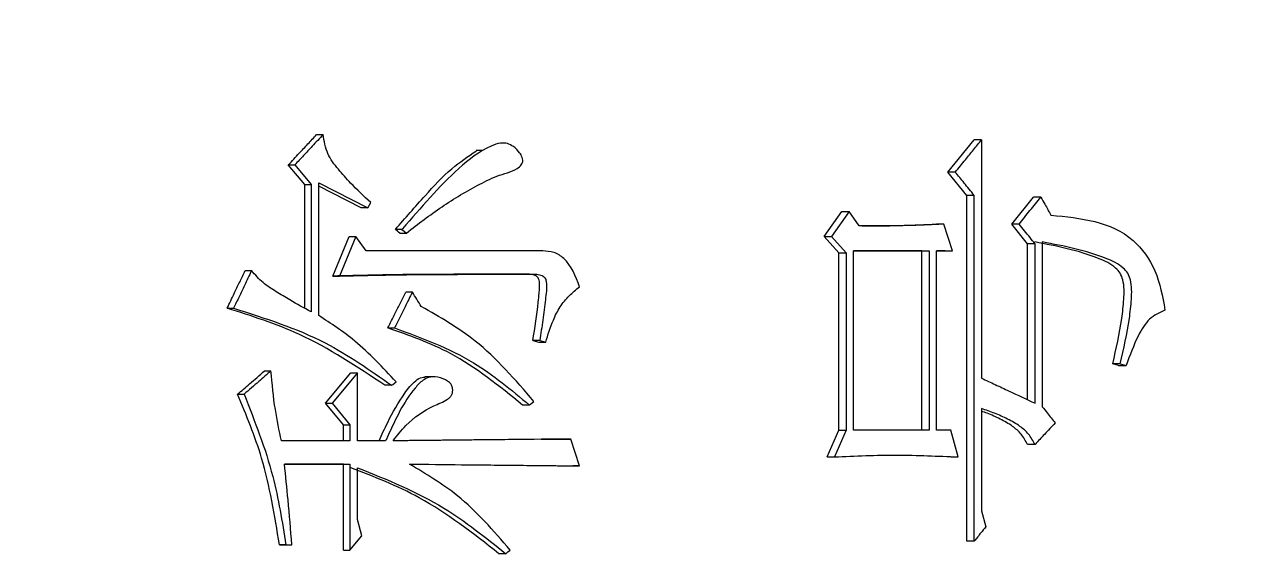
# Model space of a CAD drawing. Header units: millimetres. Extents: x 2085 to 4229, y 754 to 2271.
# Drawn here: x 3099.37 to 3106.71, y 981.6 to 984.8 of the extents above; entities that cross this region are included whole.
import ezdxf

# ---------------------------------------------------------------- set-up
doc = ezdxf.new("R2010")
doc.units = ezdxf.units.MM

msp = doc.modelspace()

# ---------------------------------------------------------------- linework, layer by layer
at = {"color": 7, "linetype": 'Continuous', "lineweight": 25}
for p, q in [((3101.1339, 984.1344), (3101.1734, 984.1344)), ((3102.1382, 984.038), (3102.097, 984.038)), ((3104.946, 983.9072), (3105.1036, 984.1019)), ((3105.1483, 984.1019), (3105.1036, 984.1019)), ((3105.1483, 984.1019), (3105.1483, 982.6632)), ((3100.9631, 983.9504), (3101.0023, 983.9504)), ((3101.062, 983.8315), (3100.9631, 983.9504)), ((3101.0023, 983.9504), (3101.1014, 983.8315)), ((3104.9905, 983.9072), (3104.946, 983.9072)), ((3105.0598, 983.7666), (3104.946, 983.9072)), ((3101.062, 983.8315), (3101.1014, 983.8315)), ((3101.062, 983.0853), (3101.062, 983.8315)), ((3101.1014, 983.8315), (3101.1014, 983.0634)), ((3101.1464, 983.8423), (3101.443, 983.6908)), ((3101.1464, 983.0418), (3101.1464, 983.8423)), ((3101.4032, 983.6908), (3101.1464, 983.8221)), ((3105.1044, 983.7666), (3105.0598, 983.7666)), ((3105.0599, 981.6788), (3105.0598, 983.7666)), ((3105.1045, 981.6788), (3105.1044, 983.7666)), ((3105.3309, 983.5935), (3105.4619, 983.7558)), ((3105.507, 983.7558), (3105.4619, 983.7558)), ((3101.443, 983.6908), (3101.4032, 983.6908)), ((3101.443, 983.6908), (3101.461, 983.7233)), ((3104.1995, 983.5178), (3104.3051, 983.6692)), ((3104.3487, 983.6692), (3104.243, 983.5178)), ((3104.3051, 983.6692), (3104.3487, 983.6692)), ((3104.4104, 983.5827), (3104.3487, 983.6692)), ((3101.6495, 983.561), (3101.6094, 983.561)), ((3101.6362, 983.5394), (3101.6764, 983.5394)), ((3104.9203, 983.5935), (3104.8759, 983.5935)), ((3104.9729, 983.4313), (3104.9203, 983.5935)), ((3105.3758, 983.5935), (3105.3309, 983.5935)), ((3105.427, 983.4745), (3105.3309, 983.5935)), ((3101.2327, 983.2798), (3101.3314, 983.5178)), ((3101.3711, 983.5178), (3101.2723, 983.2798)), ((3101.3314, 983.5178), (3101.3711, 983.5178)), ((3101.434, 983.4312), (3101.3711, 983.5178)), ((3104.1995, 983.5178), (3104.243, 983.5178)), ((3104.2875, 983.4204), (3104.1995, 983.5178)), ((3104.243, 983.5178), (3104.3311, 983.4204)), ((3105.472, 983.4745), (3105.427, 983.4745)), ((3105.427, 982.5329), (3105.427, 983.4745)), ((3105.472, 982.5118), (3105.472, 983.4745)), ((3105.5157, 983.4853), (3105.5157, 982.4902)), ((3102.4992, 983.4312), (3101.434, 983.4312)), ((3104.2875, 983.4204), (3104.3311, 983.4204)), ((3104.2875, 982.3495), (3104.2875, 983.4204)), ((3104.3311, 983.4204), (3104.3311, 982.3495)), ((3104.3752, 982.3495), (3104.3752, 983.4312)), ((3104.3752, 983.4312), (3104.8325, 983.4312)), ((3104.7883, 983.4312), (3104.3752, 983.4312)), ((3104.7883, 983.4312), (3104.8325, 983.4312)), ((3104.7883, 982.3495), (3104.7883, 983.4312)), ((3104.8325, 983.4312), (3104.8325, 982.3495)), ((3104.8764, 982.3495), (3104.8764, 983.4313)), ((3104.8764, 983.4313), (3104.9729, 983.4313)), ((3104.9285, 983.4312), (3104.8764, 983.4312)), ((3104.9285, 983.4312), (3104.9729, 983.4313)), ((3101.2327, 983.2798), (3101.2723, 983.2798)), ((3102.4135, 983.2906), (3102.4546, 983.2906)), ((3101.7122, 983.1824), (3101.672, 983.1824)), ((3100.5939, 983.085), (3100.6327, 983.085)), ((3101.5645, 982.966), (3101.6045, 982.966)), ((3102.4814, 982.8904), (3102.4402, 982.8904)), ((3102.4402, 982.8904), (3102.4758, 982.8795)), ((3102.4814, 982.8904), (3102.5171, 982.8795)), ((3105.9867, 982.7498), (3105.941, 982.7498)), ((3105.9758, 982.739), (3105.941, 982.7498)), ((3105.9758, 982.739), (3106.0215, 982.739)), ((3105.9867, 982.7498), (3106.0215, 982.739)), ((3100.8191, 982.7065), (3100.8582, 982.7065)), ((3101.1878, 982.5117), (3101.3404, 982.6956)), ((3101.3801, 982.6956), (3101.2273, 982.5117)), ((3101.3404, 982.6956), (3101.3801, 982.6956)), ((3101.3801, 982.2846), (3101.3801, 982.6956)), ((3101.8275, 982.6711), (3101.7866, 982.6711)), ((3101.5865, 982.6199), (3101.5465, 982.6198)), ((3100.657, 982.5658), (3100.6958, 982.5658)), ((3101.1878, 982.5117), (3101.2273, 982.5117)), ((3101.2955, 982.3819), (3101.1878, 982.5117)), ((3101.2273, 982.5117), (3101.3352, 982.3819)), ((3102.4189, 982.5009), (3102.3778, 982.5009)), ((3105.1483, 982.4793), (3105.1483, 981.8627)), ((3101.2955, 982.3819), (3101.3352, 982.3819)), ((3101.2955, 982.2846), (3101.2955, 982.3819)), ((3101.3352, 982.3819), (3101.3352, 982.2846)), ((3104.2171, 982.1873), (3104.2875, 982.3495)), ((3104.3311, 982.3495), (3104.2606, 982.1873)), ((3104.2875, 982.3495), (3104.3311, 982.3495)), ((3104.8325, 982.3495), (3104.3752, 982.3495)), ((3104.9642, 982.3495), (3104.8764, 982.3495)), ((3105.008, 982.1873), (3104.9642, 982.3495)), ((3101.3352, 982.2846), (3100.9213, 982.2846)), ((3101.5507, 982.2846), (3101.3801, 982.2846)), ((3102.4894, 982.294), (3102.6272, 982.2954)), ((3102.6272, 982.2954), (3102.6686, 982.2954)), ((3102.7221, 982.1332), (3102.6686, 982.2954)), ((3105.472, 982.263), (3105.4269, 982.263)), ((3100.9393, 982.144), (3101.3352, 982.144)), ((3101.2955, 982.144), (3100.9393, 982.144)), ((3101.2955, 982.144), (3101.3352, 982.144)), ((3101.2955, 981.6247), (3101.2955, 982.144)), ((3101.3352, 982.144), (3101.3352, 981.6247)), ((3102.7221, 982.1332), (3102.6806, 982.1332)), ((3104.2171, 982.1873), (3104.2606, 982.1873)), ((3104.9636, 982.1873), (3105.008, 982.1873)), ((3101.3801, 981.8086), (3101.3801, 982.1223)), ((3105.1483, 981.8627), (3105.1745, 981.7654)), ((3101.4071, 981.7113), (3101.3801, 981.8086)), ((3101.3352, 981.6247), (3101.4071, 981.7113)), ((3100.9482, 981.6572), (3100.9091, 981.6572)), ((3100.9091, 981.6572), (3100.9451, 981.6572)), ((3100.9451, 981.6572), (3100.9843, 981.6572)), ((3100.9483, 981.6572), (3100.9843, 981.6572)), ((3101.2955, 981.6247), (3101.3352, 981.6247)), ((3105.1045, 981.6788), (3105.0599, 981.6788)), ((3102.276, 981.6031), (3102.2351, 981.6031))]:
    msp.add_line(p, q, dxfattribs=at)
at = {"color": 7, "linetype": 'Continuous', "lineweight": 25, "flags": 128}
for points in [[(3101.6362, 983.5394), (3101.6294, 983.5449), (3101.6225, 983.5504), (3101.6094, 983.561)], [(3101.6495, 983.561), (3101.6629, 983.5502), (3101.6763, 983.5394)], [(3102.4758, 982.8795), (3102.4926, 982.8795), (3102.5048, 982.8795), (3102.5171, 982.8795)], [(3101.5866, 982.6199), (3101.5934, 982.6254), (3101.6035, 982.6334), (3101.6135, 982.6415)], [(3102.4189, 982.5009), (3102.4257, 982.5064), (3102.4357, 982.5145), (3102.4456, 982.5225)], [(3102.276, 981.6031), (3102.2894, 981.6139), (3102.3028, 981.6247)]]:
    msp.add_lwpolyline(points, dxfattribs=at)
at = {"color": 7, "linetype": 'Continuous', "lineweight": 25}
for points, knots in [([(3070.6545, 982.719), (3073.2148, 982.7439), (3076.7952, 982.7787), (3082.0645, 983.0574), (3086.5289, 983.3928), (3091.8449, 983.9584), (3097.4139, 984.7317), (3103.2274, 985.7417), (3109.1986, 986.9978), (3115.2747, 988.5085), (3121.4126, 990.2792), (3127.5778, 992.3133), (3133.7414, 994.6128), (3139.8782, 997.1781), (3145.9663, 1000.0084), (3151.9859, 1003.1022), (3157.9186, 1006.4568), (3163.7477, 1010.069), (3169.4575, 1013.9346), (3175.033, 1018.0487), (3180.4603, 1022.4059), (3185.726, 1027.0001), (3190.8173, 1031.8247), (3195.7222, 1036.8723), (3200.4291, 1042.1352), (3204.9269, 1047.6052), (3209.2051, 1053.2734), (3213.2538, 1059.1307), (3217.0634, 1065.1673), (3220.6251, 1071.3732), (3223.9303, 1077.7378), (3226.9712, 1084.2503), (3229.7403, 1090.8996), (3232.2307, 1097.674), (3234.4361, 1104.5616), (3236.3507, 1111.5505), (3237.9693, 1118.6281), (3239.2871, 1125.7818), (3240.3, 1132.9987), (3241.0044, 1140.2659), (3241.3973, 1147.5701), (3241.4762, 1154.898), (3241.2392, 1162.236), (3240.685, 1169.5707), (3239.8129, 1176.8884), (3238.6226, 1184.1754), (3237.1144, 1191.418), (3235.2894, 1198.6026), (3233.149, 1205.7155), (3230.6951, 1212.743), (3227.9303, 1219.6716), (3224.8576, 1226.4879), (3221.4805, 1233.1786), (3217.8029, 1239.7304), (3213.8292, 1246.1304), (3209.5642, 1252.3658), (3205.0131, 1258.4238), (3200.1811, 1264.2921), (3195.074, 1269.9585), (3189.6974, 1275.4111), (3184.2507, 1280.4587), (3178.7773, 1285.1109), (3173.319, 1289.3804), (3167.6941, 1293.4227), (3161.9127, 1297.2312), (3155.9852, 1300.7993), (3149.9228, 1304.1213), (3143.737, 1307.1916), (3137.4404, 1310.005), (3131.0467, 1312.557), (3124.5715, 1314.8431), (3118.0338, 1316.8593), (3111.4589, 1318.6019), (3104.886, 1320.0667), (3098.3922, 1321.2482), (3092.1027, 1322.1453), (3086.579, 1322.7288), (3081.6962, 1323.0964), (3076.8721, 1323.3361), (3070.8977, 1323.4532), (3065.3809, 1323.3429), (3060.1117, 1323.0711), (3055.6473, 1322.7337), (3050.3312, 1322.1687), (3044.7622, 1321.3952), (3038.9488, 1320.3852), (3032.9775, 1319.1292), (3026.9015, 1317.6185), (3020.7635, 1315.8478), (3014.5983, 1313.8136), (3008.4348, 1311.5141), (3002.2979, 1308.9489), (2996.2098, 1306.1186), (2990.1903, 1303.0248), (2984.2575, 1299.6701), (2978.4284, 1296.058), (2972.7187, 1292.1924), (2967.1431, 1288.0783), (2961.7158, 1283.7211), (2956.4502, 1279.1269), (2951.3588, 1274.3023), (2946.4539, 1269.2547), (2941.7471, 1263.9917), (2937.2493, 1258.5218), (2932.9711, 1252.8535), (2928.9224, 1246.9963), (2925.1127, 1240.9597), (2921.5509, 1234.7538), (2918.2462, 1228.389), (2915.2035, 1221.8771), (2912.4415, 1215.2256), (2910.1044, 1208.9436), (2908.8259, 1204.8384), (2908.2627, 1203.03)], [0, 0, 0, 0, 0.010207, 0.014274, 0.021037, 0.028056, 0.035587, 0.043451, 0.051578, 0.059911, 0.06841, 0.077044, 0.085791, 0.094634, 0.103558, 0.112554, 0.121612, 0.130726, 0.13989, 0.149098, 0.158347, 0.167633, 0.176954, 0.186306, 0.195688, 0.205098, 0.214535, 0.223996, 0.233481, 0.242989, 0.252518, 0.262068, 0.271639, 0.281229, 0.290838, 0.300466, 0.310113, 0.319778, 0.329461, 0.339162, 0.348881, 0.358618, 0.368373, 0.378146, 0.387938, 0.397748, 0.407578, 0.417427, 0.427296, 0.437185, 0.447097, 0.457031, 0.466988, 0.47697, 0.486979, 0.497016, 0.507082, 0.517181, 0.527315, 0.537488, 0.547704, 0.556915, 0.566123, 0.575327, 0.584526, 0.593719, 0.602905, 0.612082, 0.621247, 0.630396, 0.639524, 0.64862, 0.657668, 0.666638, 0.675463, 0.683979, 0.691963, 0.697606, 0.703501, 0.71122, 0.721427, 0.725494, 0.732257, 0.739276, 0.746807, 0.754671, 0.762798, 0.771131, 0.77963, 0.788264, 0.797011, 0.805853, 0.814778, 0.823774, 0.832832, 0.841946, 0.85111, 0.860318, 0.869567, 0.878853, 0.888174, 0.897526, 0.906908, 0.916318, 0.925755, 0.935216, 0.944701, 0.954208, 0.963738, 0.973288, 0.982858, 0.992449, 1, 1, 1, 1]), ([(3100.9631, 983.9504), (3100.9851, 983.9741), (3101.0246, 984.0166), (3101.0815, 984.0779), (3101.1164, 984.1155), (3101.1339, 984.1343)], [0, 0, 0, 0, 0.386356, 0.693178, 1, 1, 1, 1]), ([(3101.1733, 984.1343), (3101.1513, 984.1107), (3101.1119, 984.0682), (3101.0549, 984.0069), (3101.0198, 983.9693), (3101.0023, 983.9504)], [0, 0, 0, 0, 0.386102, 0.693051, 1, 1, 1, 1]), ([(3101.461, 983.7233), (3101.4197, 983.762), (3101.3517, 983.8259), (3101.2645, 983.9232), (3101.1931, 984.0154), (3101.18, 984.0944), (3101.1734, 984.1343)], [0, 0, 0, 0, 0.335019, 0.553277, 0.774167, 1, 1, 1, 1]), ([(3101.6094, 983.561), (3101.6691, 983.6291), (3101.7793, 983.755), (3101.935, 983.9253), (3102.0481, 984.0014), (3102.0988, 984.0354)], [0, 0, 0, 0, 0.394472, 0.728822, 1, 1, 1, 1]), ([(3101.6763, 983.5394), (3101.747, 983.5938), (3101.8885, 983.7027), (3102.0793, 983.8154), (3102.2356, 983.8932), (3102.3293, 983.9124), (3102.3701, 983.9499), (3102.3778, 983.9634), (3102.3794, 983.98), (3102.3744, 984.0011), (3102.3569, 984.0313), (3102.3265, 984.0609), (3102.2863, 984.0821), (3102.2387, 984.0845), (3102.1331, 984.0449), (3101.9874, 983.9331), (3101.8178, 983.754), (3101.7062, 983.6278), (3101.6506, 983.5623), (3101.6495, 983.561)], [0, 0, 0, 0, 0.146382, 0.292955, 0.366204, 0.439427, 0.447746, 0.45616, 0.463429, 0.472823, 0.489455, 0.518149, 0.540935, 0.563855, 0.597101, 0.728178, 0.861562, 0.99717, 1, 1, 1, 1]), ([(3104.9905, 983.9072), (3105.0107, 983.9322), (3105.0471, 983.9771), (3105.0997, 984.042), (3105.1321, 984.082), (3105.1483, 984.1019)], [0, 0, 0, 0, 0.384573, 0.692287, 1, 1, 1, 1]), ([(3105.1044, 983.7666), (3105.0943, 983.7791), (3105.0741, 983.804), (3105.0361, 983.8509), (3105.0082, 983.8853), (3104.9905, 983.9072)], [0, 0, 0, 0, 0.266245, 0.532491, 1, 1, 1, 1]), ([(3105.3758, 983.5935), (3105.3977, 983.6206), (3105.4414, 983.6746), (3105.4851, 983.7287), (3105.507, 983.7558)], [0, 0, 0, 0, 0.499999, 1, 1, 1, 1]), ([(3105.507, 983.7558), (3105.5149, 983.7417), (3105.5291, 983.7166), (3105.5495, 983.6806), (3105.5619, 983.6586), (3105.5681, 983.6476)], [0, 0, 0, 0, 0.39043, 0.695215, 1, 1, 1, 1]), ([(3105.5681, 983.6476), (3105.749, 983.6295), (3106.0037, 983.6039), (3106.2135, 983.3147), (3106.2418, 983.1556), (3106.2564, 983.0743)], [0, 0, 0, 0, 0.544628, 0.767125, 1, 1, 1, 1]), ([(3104.9203, 983.5935), (3104.9161, 983.5933), (3104.9077, 983.5928), (3104.8951, 983.5922), (3104.8825, 983.5915), (3104.8699, 983.5909), (3104.8574, 983.5902), (3104.8448, 983.5896), (3104.8343, 983.5891), (3104.8238, 983.5886), (3104.8133, 983.5881), (3104.8007, 983.5876), (3104.7839, 983.5869), (3104.7671, 983.5863), (3104.7503, 983.5857), (3104.7377, 983.5853), (3104.7208, 983.5848), (3104.704, 983.5844), (3104.6872, 983.5841), (3104.6746, 983.5838), (3104.6578, 983.5835), (3104.6409, 983.5833), (3104.6241, 983.5831), (3104.6073, 983.5829), (3104.5904, 983.5828), (3104.5736, 983.5827), (3104.561, 983.5826), (3104.5484, 983.5826), (3104.5357, 983.5825), (3104.5252, 983.5825), (3104.5168, 983.5825), (3104.5083, 983.5825), (3104.4999, 983.5825), (3104.4915, 983.5825), (3104.4852, 983.5825), (3104.4789, 983.5825), (3104.4704, 983.5825), (3104.462, 983.5826), (3104.4536, 983.5826), (3104.4452, 983.5826), (3104.4367, 983.5826), (3104.4283, 983.5826), (3104.4202, 983.5827), (3104.4143, 983.5827), (3104.4104, 983.5827)], [0, 0, 0, 0, 0.024742, 0.049483, 0.074225, 0.098967, 0.123709, 0.14845, 0.173192, 0.185563, 0.210305, 0.235047, 0.259788, 0.309272, 0.334014, 0.358756, 0.383497, 0.432981, 0.457723, 0.482464, 0.507206, 0.55669, 0.581432, 0.606173, 0.655657, 0.680399, 0.70514, 0.729882, 0.754624, 0.779366, 0.791736, 0.804107, 0.828849, 0.84122, 0.853591, 0.865962, 0.878333, 0.903074, 0.915445, 0.927816, 0.952558, 0.964929, 0.9773, 1, 1, 1, 1]), ([(3104.4255, 983.5827), (3104.4396, 983.5826), (3104.5218, 983.5825), (3104.6721, 983.5841), (3104.808, 983.5904), (3104.8759, 983.5935)], [0, 0, 0, 0, 0.093797, 0.546774, 1, 1, 1, 1]), ([(3105.472, 983.4745), (3105.4619, 983.487), (3105.4409, 983.5131), (3105.4088, 983.5527), (3105.3868, 983.5799), (3105.3758, 983.5935)], [0, 0, 0, 0, 0.314653, 0.657326, 1, 1, 1, 1]), ([(3105.941, 982.7498), (3105.9616, 982.8406), (3105.9908, 982.9692), (3106.0095, 983.1389), (3106.0118, 983.2339), (3105.9877, 983.2985), (3105.9409, 983.3482), (3105.7696, 983.4284), (3105.6018, 983.4603), (3105.4706, 983.4853)], [0, 0, 0, 0, 0.238634, 0.338047, 0.438194, 0.475532, 0.512995, 0.619423, 1, 1, 1, 1]), ([(3105.9867, 982.7498), (3106.0074, 982.8406), (3106.0366, 982.9692), (3106.0553, 983.1388), (3106.0576, 983.2337), (3106.0336, 983.2984), (3105.9869, 983.348), (3105.8154, 983.4284), (3105.6472, 983.4603), (3105.5157, 983.4853)], [0, 0, 0, 0, 0.238484, 0.337767, 0.43778, 0.475122, 0.512592, 0.618725, 1, 1, 1, 1]), ([(3102.7221, 983.2149), (3102.6976, 983.279), (3102.6638, 983.3672), (3102.5676, 983.4277), (3102.5219, 983.43), (3102.4992, 983.4312)], [0, 0, 0, 0, 0.574092, 0.788689, 1, 1, 1, 1]), ([(3100.5939, 983.085), (3100.6082, 983.1149), (3100.6333, 983.1678), (3100.6694, 983.2435), (3100.6912, 983.2893), (3100.7021, 983.3122)], [0, 0, 0, 0, 0.394967, 0.69748, 1, 1, 1, 1]), ([(3100.741, 983.3122), (3100.7268, 983.2823), (3100.7016, 983.2295), (3100.6655, 983.1538), (3100.6436, 983.1079), (3100.6327, 983.085)], [0, 0, 0, 0, 0.394861, 0.69743, 1, 1, 1, 1]), ([(3100.7021, 983.3122), (3100.7054, 983.3122), (3100.7119, 983.3122), (3100.7249, 983.3122), (3100.7346, 983.3122), (3100.741, 983.3122)], [0, 0, 0, 0, 0.2525, 0.505, 1, 1, 1, 1]), ([(3101.1014, 983.0634), (3101.0581, 983.0868), (3100.9867, 983.1255), (3100.89, 983.185), (3100.8071, 983.2367), (3100.7631, 983.2869), (3100.741, 983.3122)], [0, 0, 0, 0, 0.337761, 0.556951, 0.777135, 1, 1, 1, 1]), ([(3102.4135, 983.2906), (3102.2754, 983.2905), (3102.0425, 983.2902), (3101.6491, 983.2892), (3101.3932, 983.2834), (3101.2327, 983.2798)], [0, 0, 0, 0, 0.351751, 0.593192, 1, 1, 1, 1]), ([(3101.2723, 983.2798), (3101.2794, 983.2799), (3101.2936, 983.2803), (3101.3149, 983.2808), (3101.3362, 983.2813), (3101.3575, 983.2818), (3101.3788, 983.2823), (3101.3966, 983.2827), (3101.4144, 983.2831), (3101.4321, 983.2835), (3101.4534, 983.284), (3101.4818, 983.2846), (3101.5173, 983.2853), (3101.5599, 983.2861), (3101.5953, 983.2867), (3101.6308, 983.2873), (3101.6663, 983.2878), (3101.7088, 983.2883), (3101.7443, 983.2886), (3101.7797, 983.2888), (3101.8151, 983.2891), (3101.8576, 983.2893), (3101.893, 983.2895), (3101.9285, 983.2897), (3101.9638, 983.2898), (3102.0205, 983.2901), (3102.0912, 983.2903), (3102.1549, 983.2904), (3102.1937, 983.2904), (3102.2114, 983.2905), (3102.2291, 983.2905), (3102.2467, 983.2905), (3102.2644, 983.2905), (3102.2821, 983.2905), (3102.3033, 983.2905), (3102.3209, 983.2905), (3102.3333, 983.2906), (3102.3421, 983.2906), (3102.3509, 983.2906), (3102.3597, 983.2906), (3102.3686, 983.2906), (3102.3774, 983.2906), (3102.388, 983.2906), (3102.3968, 983.2906), (3102.4056, 983.2906), (3102.4145, 983.2906), (3102.425, 983.2906), (3102.4339, 983.2906), (3102.4437, 983.2906), (3102.4501, 983.2906), (3102.4546, 983.2906)], [0, 0, 0, 0, 0.0179705, 0.035941, 0.0539114, 0.0718819, 0.0898524, 0.1078229, 0.1168081, 0.1347786, 0.152749, 0.1707195, 0.2066605, 0.2426014, 0.2785424, 0.2965129, 0.3324539, 0.3683948, 0.4043358, 0.4223063, 0.4582472, 0.4941882, 0.5301291, 0.5480996, 0.5840406, 0.6199815, 0.6918635, 0.7637454, 0.7817158, 0.7907011, 0.8086716, 0.826642, 0.8356273, 0.8535978, 0.8715682, 0.8895387, 0.8985239, 0.9030166, 0.9120018, 0.920987, 0.9254797, 0.9344649, 0.9434501, 0.9524354, 0.956928, 0.9659132, 0.9748985, 0.9838837, 0.9883763, 1, 1, 1, 1]), ([(3102.4402, 982.8904), (3102.4518, 982.9675), (3102.4661, 983.0622), (3102.4772, 983.1696), (3102.4805, 983.2111), (3102.4811, 983.2407), (3102.4757, 983.2618), (3102.4683, 983.2739), (3102.4553, 983.2837), (3102.4365, 983.2897), (3102.4213, 983.2902), (3102.4135, 983.2905)], [0, 0, 0, 0, 0.518554, 0.63647, 0.716192, 0.79519, 0.830159, 0.859959, 0.88982, 0.943206, 1, 1, 1, 1]), ([(3102.4546, 983.2905), (3102.4661, 983.2899), (3102.4826, 983.289), (3102.5017, 983.2805), (3102.5117, 983.2712), (3102.519, 983.2568), (3102.5255, 983.2117), (3102.5134, 983.1294), (3102.5004, 983.0139), (3102.4877, 982.9316), (3102.4814, 982.8904)], [0, 0, 0, 0, 0.083125, 0.11875, 0.147804, 0.176837, 0.225893, 0.446677, 0.723242, 1, 1, 1, 1]), ([(3101.5645, 982.966), (3101.5792, 982.9956), (3101.6045, 983.0465), (3101.6403, 983.1186), (3101.6614, 983.1612), (3101.672, 983.1824)], [0, 0, 0, 0, 0.410293, 0.705146, 1, 1, 1, 1]), ([(3101.7122, 983.1824), (3101.6975, 983.1528), (3101.6722, 983.102), (3101.6363, 983.0299), (3101.6151, 982.9873), (3101.6046, 982.966)], [0, 0, 0, 0, 0.410172, 0.705086, 1, 1, 1, 1]), ([(3101.766, 983.0959), (3101.757, 983.1103), (3101.7391, 983.1392), (3101.7212, 983.168), (3101.7122, 983.1824)], [0, 0, 0, 0, 0.499999, 1, 1, 1, 1]), ([(3102.5171, 982.8795), (3102.5311, 982.9248), (3102.5542, 982.999), (3102.6014, 983.0949), (3102.6573, 983.1617), (3102.7006, 983.1973), (3102.7221, 983.2149)], [0, 0, 0, 0, 0.347242, 0.568885, 0.786213, 1, 1, 1, 1]), ([(3101.5465, 982.6198), (3101.3783, 982.7319), (3101.0791, 982.9312), (3100.7416, 983.0382), (3100.5939, 983.085)], [0, 0, 0, 0, 0.562345, 1, 1, 1, 1]), ([(3100.6327, 983.085), (3100.8216, 983.0255), (3101.1606, 982.9187), (3101.4558, 982.7116), (3101.5866, 982.6198)], [0, 0, 0, 0, 0.556899, 1, 1, 1, 1]), ([(3102.4456, 982.5225), (3102.3335, 982.6531), (3102.1348, 982.8844), (3101.8779, 983.0317), (3101.766, 983.0959)], [0, 0, 0, 0, 0.564262, 1, 1, 1, 1]), ([(3101.6135, 982.6415), (3101.5336, 982.7276), (3101.3918, 982.8805), (3101.221, 982.9927), (3101.1464, 983.0418)], [0, 0, 0, 0, 0.563218, 1, 1, 1, 1]), ([(3106.2564, 983.0743), (3106.2234, 983.0587), (3106.1558, 983.0266), (3106.0808, 982.8992), (3106.0441, 982.8), (3106.0215, 982.739)], [0, 0, 0, 0, 0.267599, 0.548584, 1, 1, 1, 1]), ([(3102.3778, 982.5009), (3102.2374, 982.6148), (3101.9885, 982.8169), (3101.6932, 982.9207), (3101.5645, 982.966)], [0, 0, 0, 0, 0.564, 1, 1, 1, 1]), ([(3101.6046, 982.966), (3101.7684, 982.9059), (3102.0634, 982.7978), (3102.3095, 982.5923), (3102.4189, 982.5009)], [0, 0, 0, 0, 0.555457, 1, 1, 1, 1]), ([(3100.657, 982.5658), (3100.6812, 982.5868), (3100.7204, 982.6207), (3100.7744, 982.6676), (3100.8042, 982.6935), (3100.8191, 982.7065)], [0, 0, 0, 0, 0.448155, 0.724078, 1, 1, 1, 1]), ([(3100.8582, 982.7065), (3100.834, 982.6855), (3100.7948, 982.6515), (3100.7407, 982.6046), (3100.7108, 982.5787), (3100.6958, 982.5658)], [0, 0, 0, 0, 0.4477993, 0.7238996, 1, 1, 1, 1]), ([(3100.9213, 982.2846), (3100.9081, 982.3472), (3100.8787, 982.4863), (3100.8655, 982.6283), (3100.8582, 982.7065)], [0, 0, 0, 0, 0.449849, 1, 1, 1, 1]), ([(3101.5107, 982.2846), (3101.5278, 982.3218), (3101.5733, 982.4214), (3101.6444, 982.5462), (3101.7158, 982.6385), (3101.7624, 982.668), (3101.7819, 982.6691), (3101.787, 982.6693)], [0, 0, 0, 0, 0.2482125, 0.6639292, 0.8733088, 0.9668755, 1, 1, 1, 1]), ([(3101.5956, 982.2846), (3101.6205, 982.3162), (3101.6893, 982.4031), (3101.8055, 982.4856), (3101.9045, 982.521), (3101.9402, 982.547), (3101.9514, 982.5631), (3101.9563, 982.5812), (3101.956, 982.6009), (3101.9498, 982.6204), (3101.9352, 982.6396), (3101.902, 982.66), (3101.859, 982.6737), (3101.8113, 982.6704), (3101.7682, 982.6472), (3101.6683, 982.5405), (3101.6058, 982.4056), (3101.5551, 982.2943), (3101.5507, 982.2846)], [0, 0, 0, 0, 0.104817, 0.288489, 0.371154, 0.389962, 0.405383, 0.420813, 0.436756, 0.454227, 0.471615, 0.498268, 0.557765, 0.592477, 0.62706, 0.687172, 0.972715, 1, 1, 1, 1]), ([(3105.1483, 982.6632), (3105.176, 982.6502), (3105.2316, 982.6243), (3105.3396, 982.5738), (3105.4197, 982.5363), (3105.472, 982.5118)], [0, 0, 0, 0, 0.257226, 0.514452, 1, 1, 1, 1]), ([(3100.9091, 981.6572), (3100.8807, 981.8341), (3100.8303, 982.1484), (3100.7097, 982.4388), (3100.657, 982.5658)], [0, 0, 0, 0, 0.5629725, 1, 1, 1, 1]), ([(3100.6958, 982.5658), (3100.7604, 982.4027), (3100.8763, 982.1098), (3100.9261, 981.7961), (3100.9482, 981.6572)], [0, 0, 0, 0, 0.557097, 1, 1, 1, 1]), ([(3105.472, 982.263), (3105.4598, 982.2846), (3105.4358, 982.3274), (3105.3769, 982.378), (3105.3068, 982.4173), (3105.2284, 982.4518), (3105.175, 982.4702), (3105.1483, 982.4793)], [0, 0, 0, 0, 0.176065, 0.348002, 0.566634, 0.783694, 1, 1, 1, 1]), ([(3105.4269, 982.263), (3105.4148, 982.2846), (3105.3907, 982.3274), (3105.3319, 982.378), (3105.2619, 982.4171), (3105.1984, 982.4458), (3105.16, 982.4592), (3105.1483, 982.4633)], [0, 0, 0, 0, 0.200458, 0.396149, 0.644927, 0.891891, 1, 1, 1, 1]), ([(3105.5157, 982.4902), (3105.5258, 982.4777), (3105.544, 982.4552), (3105.5702, 982.4228), (3105.5863, 982.4028), (3105.5943, 982.3928)], [0, 0, 0, 0, 0.384577, 0.692288, 1, 1, 1, 1]), ([(3105.5943, 982.3928), (3105.5834, 982.3812), (3105.5616, 982.3581), (3105.5209, 982.3148), (3105.491, 982.2831), (3105.472, 982.263)], [0, 0, 0, 0, 0.267463, 0.534927, 1, 1, 1, 1]), ([(3102.6686, 982.2954), (3102.551, 982.2942), (3102.4039, 982.2928), (3102.227, 982.2911), (3102.1532, 982.2903), (3102.0795, 982.2896), (3102.0204, 982.289), (3101.9466, 982.2882), (3101.8875, 982.2876), (3101.8284, 982.287), (3101.7841, 982.2865), (3101.7471, 982.2862), (3101.7101, 982.2858), (3101.6805, 982.2855), (3101.6509, 982.2852), (3101.6251, 982.2849), (3101.6066, 982.2847), (3101.5956, 982.2846)], [0, 0, 0, 0, 0.329938, 0.412422, 0.494907, 0.536149, 0.618633, 0.659875, 0.74236, 0.783602, 0.824844, 0.866086, 0.886707, 0.927949, 0.94857, 0.969192, 1, 1, 1, 1]), ([(3100.9843, 981.6572), (3100.9773, 981.7475), (3100.9645, 981.91), (3100.9471, 982.072), (3100.9393, 982.144)], [0, 0, 0, 0, 0.555754, 1, 1, 1, 1]), ([(3101.6943, 982.144), (3101.7993, 982.1428), (3101.9176, 982.1416), (3102.0618, 982.14), (3102.1274, 982.1393), (3102.206, 982.1385), (3102.2845, 982.1377), (3102.3631, 982.1369), (3102.4416, 982.1361), (3102.507, 982.1354), (3102.5527, 982.1349), (3102.5854, 982.1346), (3102.6181, 982.1342), (3102.6507, 982.1339), (3102.6768, 982.1336), (3102.6985, 982.1334), (3102.7135, 982.1332), (3102.7221, 982.1332)], [0, 0, 0, 0, 0.305862, 0.344095, 0.42056, 0.497026, 0.573491, 0.649956, 0.726422, 0.802887, 0.84112, 0.860236, 0.898469, 0.936701, 0.955818, 0.974934, 1, 1, 1, 1]), ([(3102.3028, 981.6247), (3102.2019, 981.7417), (3102.0231, 981.9492), (3101.794, 982.0848), (3101.6943, 982.1439)], [0, 0, 0, 0, 0.56439, 1, 1, 1, 1]), ([(3104.2606, 982.1873), (3104.3235, 982.1903), (3104.4493, 982.1964), (3104.6988, 982.2004), (3104.8847, 982.1925), (3105.008, 982.1873)], [0, 0, 0, 0, 0.252085, 0.504198, 1, 1, 1, 1]), ([(3102.2351, 981.6031), (3102.0792, 981.7254), (3101.8024, 981.9427), (3101.4808, 982.0677), (3101.3404, 982.1223)], [0, 0, 0, 0, 0.563345, 1, 1, 1, 1]), ([(3101.3801, 982.1223), (3101.5588, 982.0505), (3101.8799, 981.9215), (3102.1543, 981.7009), (3102.276, 981.6031)], [0, 0, 0, 0, 0.55626, 1, 1, 1, 1]), ([(3105.1745, 981.7654), (3105.1645, 981.753), (3105.1479, 981.7324), (3105.1245, 981.7036), (3105.1111, 981.6871), (3105.1045, 981.6788)], [0, 0, 0, 0, 0.42836, 0.71418, 1, 1, 1, 1])]:
    msp.add_open_spline(points, degree=3, knots=knots, dxfattribs=at)

doc.saveas('drawing.dxf')
